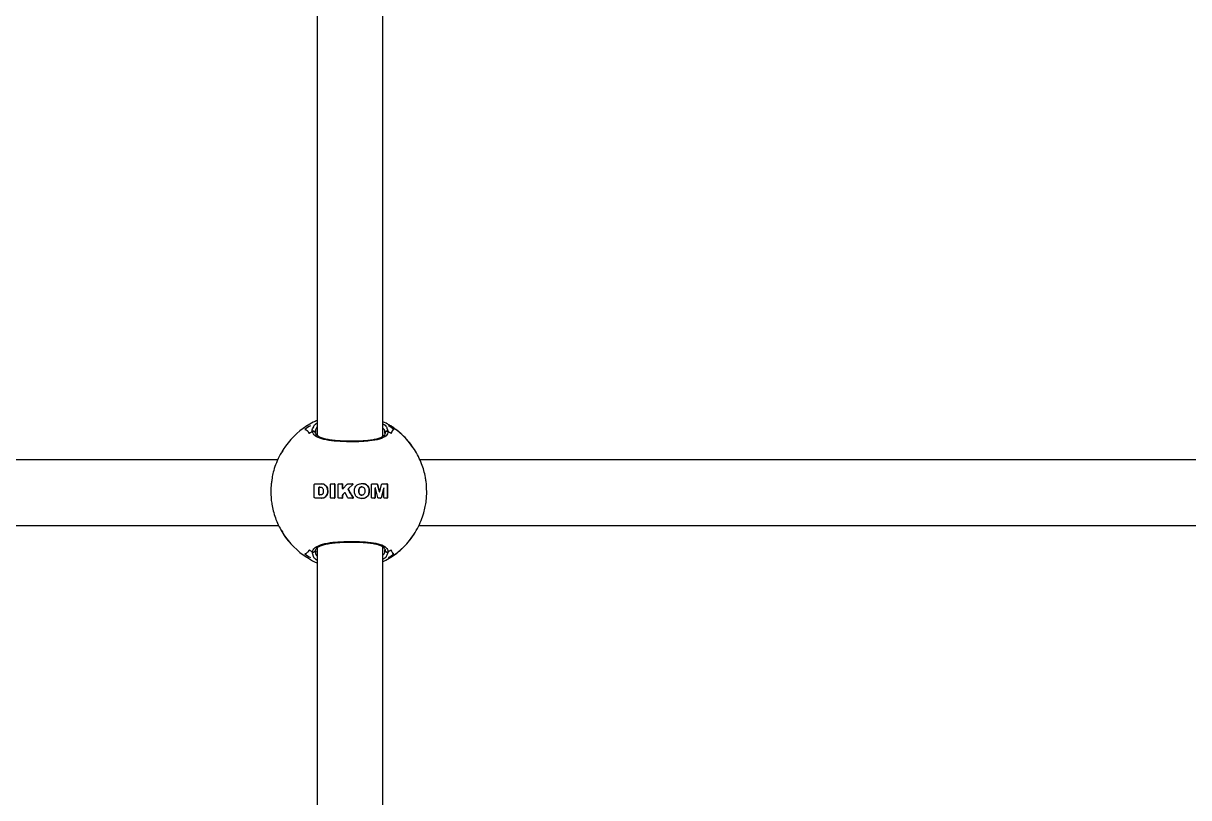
# Model space of a CAD drawing. Header units: millimetres. Extents: x -3362 to 2982, y -2844 to 2289.
# Drawn here: x 548.9 to 833, y -35.7 to 153 of the extents above; entities that cross this region are included whole.
import ezdxf

# ---------------------------------------------------------------- set-up
doc = ezdxf.new("R2010")
doc.units = ezdxf.units.MM
doc.layers.add('DIKOM_ОБЪЕКТ', color=7, linetype='Continuous')

msp = doc.modelspace()

# ---------------------------------------------------------------- linework, layer by layer
at = {"layer": 'DIKOM_ОБЪЕКТ'}
for p, q in [((620.59, 325.18), (620.59, 52.54)), ((636.59, 52.35), (636.59, 325.37)), ((637.57, 54.3), (637.85, 53.53)), ((620.13, 53.19), (620.12, 53.38)), ((637.09, 53.06), (637.06, 53.14)), ((612.11, 48.62), (612.03, 48.36)), ((612.38, 49.25), (612.2, 48.96)), ((612.27, 49.11), (612.22, 48.95)), ((610.93, 46.6), (345.59, 46.6)), ((910.93, 46.6), (645.59, 46.6)), ((619.85, 40.62), (619.95, 40.72)), ((619.85, 37.45), (619.85, 40.57)), ((619.95, 40.72), (620.06, 40.76)), ((620.06, 40.76), (620.15, 40.77)), ((620.15, 40.77), (621.49, 40.77)), ((621.2, 39.97), (621.2, 39.97)), ((621.21, 39.97), (621.39, 39.97)), ((621.22, 39.97), (621.22, 39.97)), ((621.49, 40.77), (622.2, 40.67)), ((622.2, 40.67), (621.49, 40.77)), ((621.8, 39.81), (621.89, 39.71)), ((622.2, 40.67), (622.35, 40.61)), ((622.35, 40.61), (622.2, 40.67)), ((622.2, 40.67), (622.2, 40.67)), ((622.35, 40.61), (622.87, 40.14)), ((622.86, 40.14), (622.35, 40.61)), ((622.35, 40.61), (622.35, 40.61)), ((623.06, 39.7), (622.86, 40.14)), ((622.86, 40.14), (622.87, 40.14)), ((622.87, 40.14), (623.06, 39.7)), ((623.77, 37.45), (623.77, 40.57)), ((623.97, 40.77), (624.67, 40.77)), ((624.87, 40.57), (624.87, 37.45)), ((624.87, 37.45), (624.87, 40.57)), ((624.87, 40.57), (624.87, 40.57)), ((625.67, 37.45), (625.67, 40.57)), ((625.87, 40.77), (626.56, 40.77)), ((626.76, 40.57), (626.76, 39.64)), ((626.76, 39.64), (626.76, 40.57)), ((626.76, 40.57), (626.76, 40.57)), ((626.9, 39.59), (627.78, 40.62)), ((628.11, 40.77), (629.15, 40.77)), ((628.2, 39.59), (629.21, 40.63)), ((629.21, 40.63), (628.21, 39.59)), ((629.21, 40.63), (629.21, 40.63)), ((631.18, 39.96), (631.18, 39.96)), ((631.44, 40.01), (631.44, 40.01)), ((632.12, 40.74), (631.45, 40.79)), ((632.12, 40.74), (632.12, 40.74)), ((633.82, 37.45), (633.82, 40.57)), ((634.02, 40.77), (635.03, 40.77)), ((635.72, 38.82), (635.27, 40.58)), ((635.28, 40.58), (635.73, 38.82)), ((635.82, 38.82), (636.26, 40.58)), ((636.51, 40.77), (637.51, 40.77)), ((637.7, 37.45), (637.7, 40.57)), ((637.7, 40.57), (637.71, 40.57)), ((637.71, 40.57), (637.71, 37.45)), ((619.86, 37.4), (619.85, 37.45)), ((620.07, 37.26), (619.94, 37.31)), ((620.15, 37.25), (620.07, 37.26)), ((621.5, 37.25), (620.15, 37.25)), ((620.96, 39.77), (620.96, 38.25)), ((620.96, 38.25), (620.96, 39.77)), ((620.96, 39.77), (620.96, 39.77)), ((620.96, 38.25), (620.96, 38.25)), ((621.19, 38.05), (621.19, 38.05)), ((621.59, 38.08), (621.21, 38.05)), ((621.22, 38.05), (621.22, 38.05)), ((621.63, 37.25), (621.5, 37.25)), ((621.51, 37.25), (621.63, 37.25)), ((622.16, 37.35), (621.63, 37.25)), ((621.63, 37.25), (622.15, 37.35)), ((621.63, 37.25), (621.63, 37.25)), ((622.15, 37.35), (622.16, 37.35)), ((623.01, 38.15), (623.14, 38.73)), ((623.01, 38.15), (623.02, 38.15)), ((623.14, 38.73), (623.02, 38.15)), ((623.06, 39.7), (623.14, 38.73)), ((623.14, 38.73), (623.06, 39.7)), ((623.06, 39.7), (623.06, 39.7)), ((623.14, 38.73), (623.14, 38.73)), ((624.67, 37.25), (623.97, 37.25)), ((624.87, 37.45), (624.87, 37.45)), ((626.56, 37.25), (625.87, 37.25)), ((626.76, 39.64), (626.76, 39.64)), ((626.76, 37.91), (626.76, 37.45)), ((626.76, 37.45), (626.76, 37.91)), ((626.76, 37.91), (626.76, 37.91)), ((626.76, 37.45), (626.76, 37.45)), ((626.83, 39.56), (626.84, 39.56)), ((627.19, 38.55), (626.9, 38.25)), ((626.9, 38.25), (627.19, 38.55)), ((626.9, 38.25), (626.9, 38.25)), ((627.19, 38.55), (627.19, 38.55)), ((627.29, 38.59), (627.29, 38.59)), ((627.98, 37.43), (627.42, 38.52)), ((628.17, 39.27), (628.17, 39.27)), ((628.2, 39.59), (628.21, 39.59)), ((629.21, 37.25), (628.27, 37.25)), ((629.3, 37.42), (629.3, 37.42)), ((630.74, 39.36), (630.74, 38.64)), ((630.74, 39.36), (630.74, 39.36)), ((630.74, 38.64), (630.74, 39.36)), ((630.74, 38.64), (630.86, 38.29)), ((630.74, 38.64), (630.74, 38.64)), ((630.87, 38.29), (630.74, 38.64)), ((630.86, 38.29), (630.87, 38.29)), ((630.91, 39.77), (630.91, 39.77)), ((631.42, 38), (631.43, 38)), ((631.46, 37.19), (632.13, 37.27)), ((632.15, 38.64), (632.03, 38.29)), ((632.13, 37.27), (632.13, 37.27)), ((632.16, 39.28), (632.15, 38.64)), ((633.13, 38.23), (633.14, 38.23)), ((633.16, 39.71), (633.16, 39.71)), ((634.5, 37.25), (634.02, 37.25)), ((634.69, 37.45), (634.69, 39.73)), ((634.69, 39.73), (634.7, 39.73)), ((634.69, 37.45), (634.7, 37.45)), ((634.7, 39.73), (634.7, 37.45)), ((634.72, 39.75), (634.72, 39.75)), ((635.32, 37.44), (634.75, 39.74)), ((635.97, 37.25), (635.57, 37.25)), ((635.72, 38.82), (635.73, 38.82)), ((635.77, 38.78), (635.77, 38.78)), ((636.79, 39.74), (636.21, 37.44)), ((636.21, 37.44), (636.79, 39.74)), ((636.21, 37.44), (636.21, 37.44)), ((636.79, 39.74), (636.79, 39.74)), ((636.82, 39.75), (636.81, 39.75)), ((636.84, 37.45), (636.84, 39.73)), ((637.51, 37.25), (637.03, 37.25)), ((637.7, 37.45), (637.71, 37.45)), ((345.34, 30.6), (611.15, 30.6)), ((612.03, 29.36), (612.11, 29.1)), ((612.22, 28.76), (612.27, 28.61)), ((645.34, 30.6), (911.15, 30.6)), ((619.65, 23.08), (619.37, 24.18)), ((620.17, 24.4), (620.19, 24.31)), ((620.59, 25.18), (620.59, -247.46)), ((636.59, -247.65), (636.59, 25.37)), ((637.06, 24.57), (637.09, 24.65)), ((637.85, 24.18), (637.53, 23.36)), ((638.42, 22.85), (637.91, 22.78)), ((638.5, 23.14), (638.5, 22.86))]:
    msp.add_line(p, q, dxfattribs=at)
for centre, radius, start, end in [((628.26, 38.87), 18.99, 122.6646, 147.3711), ((628.43, 38.86), 18.67, 120.5919, 125.6266), ((628.41, 38.86), 18.67, 54.3734, 59.4081), ((628.25, 38.87), 18.99, 32.628, 57.3363), ((628.62, 38.86), 17.35, 122.2282, 125.0545), ((628.52, 38.74), 17.49, 54.9611, 57.765), ((628.27, 38.85), 19, 212.6299, 237.3332), ((628.25, 38.85), 18.99, 302.6659, 327.371), ((628.38, 38.78), 18.59, 234.3625, 239.4191), ((628.66, 38.9), 17.41, 234.9436, 237.7604), ((628.49, 39.02), 17.54, 302.2462, 305.041), ((628.45, 38.78), 18.59, 300.5809, 305.6375)]:
    msp.add_arc(centre, radius, start, end, dxfattribs=at)
for points, knots in [([(617.55, 54.04), (617.73, 53.96), (618.11, 53.8), (618.47, 53.31), (618.66, 53.06)], [0, 0, 0, 0, 0.49657, 1, 1, 1, 1]), ([(618.66, 53.06), (618.48, 53.3), (618.11, 53.79), (617.74, 53.96), (617.55, 54.04)], [0, 0, 0, 0, 0.496482, 1, 1, 1, 1]), ([(620.59, 56.2), (620.25, 56.06), (619.31, 55.68), (618.47, 55.13), (617.93, 54.78)], [0, 0, 0, 0, 0.368028, 1, 1, 1, 1]), ([(619.37, 53.53), (619.36, 53.57), (619.3, 53.94), (619.51, 54.34), (619.7, 54.69)], [0, 0, 0, 0, 0.112863, 1, 1, 1, 1]), ([(619.7, 54.69), (619.72, 54.78), (619.79, 55.1), (620.26, 55.41), (620.59, 55.63)], [0, 0, 0, 0, 0.28364, 1, 1, 1, 1]), ([(620.59, 54.62), (620.56, 54.59), (620.09, 54.19), (620.12, 53.76), (620.14, 53.37)], [0, 0, 0, 0, 0.07129, 1, 1, 1, 1]), ([(638.43, 54.88), (638.32, 54.96), (637.75, 55.36), (637.11, 55.66), (636.59, 55.9)], [0, 0, 0, 0, 0.191107, 1, 1, 1, 1]), ([(636.59, 55.41), (636.95, 55.15), (637.45, 54.78), (637.55, 54.41), (637.57, 54.3)], [0, 0, 0, 0, 0.711228, 1, 1, 1, 1]), ([(637.06, 53.14), (637.07, 53.49), (637.07, 53.89), (636.64, 54.29), (636.59, 54.34)], [0, 0, 0, 0, 0.884631, 1, 1, 1, 1]), ([(647.27, 38.86), (647.24, 39.68), (647.19, 40.85), (646.92, 42.56), (646.58, 44.01), (646.02, 45.71), (645.25, 47.44), (644.26, 49.18), (643.05, 50.86), (641.61, 52.43), (640.07, 53.81), (638.95, 54.55), (638.43, 54.88)], [0, 0, 0, 0, 0.129766, 0.183149, 0.271798, 0.364324, 0.464037, 0.568646, 0.677258, 0.789171, 0.903896, 1, 1, 1, 1]), ([(638.56, 53.06), (638.68, 53.3), (638.92, 53.79), (639.16, 53.96), (639.28, 54.04)], [0, 0, 0, 0, 0.496482, 1, 1, 1, 1]), ([(639.28, 54.04), (639.16, 53.96), (638.92, 53.8), (638.68, 53.31), (638.56, 53.06)], [0, 0, 0, 0, 0.49657, 1, 1, 1, 1]), ([(620.1, 53.22), (620.1, 53.23), (620.09, 53.3), (620.01, 53.42), (619.87, 53.55), (619.7, 53.61), (619.53, 53.61), (619.43, 53.57), (619.38, 53.54), (619.37, 53.53)], [0, 0, 0, 0, 0.031893, 0.241152, 0.444815, 0.634216, 0.810292, 0.979985, 1, 1, 1, 1]), ([(619.37, 53.53), (619.42, 53.56), (619.51, 53.6), (619.68, 53.61), (619.83, 53.57), (619.97, 53.47), (620.07, 53.33), (620.12, 53.19), (620.13, 53.09), (620.13, 53.06)], [0, 0, 0, 0, 0.145321, 0.290812, 0.434625, 0.5821, 0.738535, 0.906206, 1, 1, 1, 1]), ([(637.85, 53.53), (637.75, 53.16), (637.55, 52.39), (635.91, 51.61), (633.71, 51.21), (631.18, 51.03), (628.43, 50.98), (625.36, 51.08), (622.66, 51.4), (620.64, 52.01), (619.62, 52.77), (619.43, 53.33), (619.37, 53.53)], [0, 0, 0, 0, 0.111434, 0.22936, 0.339014, 0.410112, 0.51671, 0.623257, 0.729392, 0.834802, 0.941414, 1, 1, 1, 1]), ([(628.76, 51.14), (628.69, 51.14), (628.08, 51.13), (626.91, 51.17), (625.33, 51.26), (623.87, 51.42), (622.6, 51.65), (621.57, 51.95), (620.8, 52.32), (620.33, 52.74), (620.13, 53.01), (620.13, 53.17), (620.13, 53.2)], [0, 0, 0, 0, 0.014273, 0.137226, 0.259484, 0.380705, 0.501419, 0.620167, 0.738565, 0.856338, 0.978306, 1, 1, 1, 1]), ([(637.06, 53.03), (637.06, 52.97), (637.05, 52.79), (636.85, 52.51), (636.36, 52.14), (635.58, 51.8), (634.52, 51.53), (633.24, 51.34), (631.79, 51.21), (630.27, 51.14), (629.24, 51.14), (628.76, 51.14)], [0, 0, 0, 0, 0.050539, 0.174305, 0.287663, 0.408262, 0.528488, 0.6474, 0.76978, 0.89136, 1, 1, 1, 1]), ([(637.85, 53.53), (637.8, 53.56), (637.71, 53.6), (637.54, 53.61), (637.39, 53.57), (637.25, 53.47), (637.15, 53.33), (637.1, 53.19), (637.09, 53.09), (637.09, 53.06)], [0, 0, 0, 0, 0.145328, 0.290716, 0.43464, 0.582122, 0.738497, 0.906212, 1, 1, 1, 1]), ([(637.09, 53.06), (637.1, 53.12), (637.11, 53.25), (637.21, 53.42), (637.35, 53.55), (637.52, 53.61), (637.69, 53.61), (637.79, 53.57), (637.84, 53.54), (637.85, 53.53)], [0, 0, 0, 0, 0.177692, 0.355454, 0.528379, 0.689374, 0.838838, 0.983092, 1, 1, 1, 1]), ([(612.2, 48.96), (611.97, 48.6), (611.34, 47.63), (610.59, 45.96), (609.98, 44.16), (609.63, 42.76), (609.52, 42), (609.48, 41.75)], [0, 0, 0, 0, 0.164442, 0.445198, 0.703329, 0.900364, 1, 1, 1, 1]), ([(609.53, 41.74), (609.46, 41.42), (609.27, 40.52), (609.24, 38.54), (609.29, 36.76), (609.51, 35.83), (609.53, 35.73)], [0, 0, 0, 0, 0.172982, 0.481717, 0.944279, 1, 1, 1, 1]), ([(619.85, 40.57), (619.85, 40.58), (619.85, 40.6), (619.85, 40.61), (619.85, 40.62)], [0, 0, 0, 0, 0.536755, 1, 1, 1, 1]), ([(621.21, 39.97), (621.17, 39.97), (621.1, 39.97), (621.03, 39.91), (620.98, 39.84), (620.96, 39.8), (620.96, 39.77)], [0, 0, 0, 0, 0.323951, 0.603341, 0.807678, 1, 1, 1, 1]), ([(620.96, 39.77), (620.97, 39.8), (620.98, 39.84), (621.02, 39.9), (621.08, 39.95), (621.15, 39.97), (621.19, 39.97), (621.21, 39.97)], [0, 0, 0, 0, 0.193598, 0.386621, 0.591801, 0.825375, 1, 1, 1, 1]), ([(621.39, 39.97), (621.49, 39.95), (621.64, 39.92), (621.76, 39.84), (621.8, 39.81)], [0, 0, 0, 0, 0.709354, 1, 1, 1, 1]), ([(623.77, 40.57), (623.77, 40.59), (623.78, 40.64), (623.81, 40.69), (623.86, 40.74), (623.92, 40.76), (623.96, 40.77), (623.97, 40.77)], [0, 0, 0, 0, 0.210791, 0.421591, 0.633171, 0.853838, 1, 1, 1, 1]), ([(624.87, 40.57), (624.86, 40.59), (624.86, 40.64), (624.82, 40.7), (624.76, 40.75), (624.71, 40.77), (624.67, 40.77), (624.66, 40.77)], [0, 0, 0, 0, 0.219404, 0.438676, 0.666478, 0.904212, 1, 1, 1, 1]), ([(624.67, 40.77), (624.69, 40.77), (624.74, 40.76), (624.81, 40.72), (624.85, 40.66), (624.87, 40.6), (624.87, 40.58), (624.87, 40.57)], [0, 0, 0, 0, 0.240846, 0.481686, 0.722255, 0.95379, 1, 1, 1, 1]), ([(625.67, 40.57), (625.67, 40.59), (625.67, 40.64), (625.71, 40.7), (625.75, 40.74), (625.81, 40.77), (625.85, 40.77), (625.87, 40.77)], [0, 0, 0, 0, 0.207873, 0.41583, 0.622564, 0.831125, 1, 1, 1, 1]), ([(626.56, 40.77), (626.58, 40.77), (626.63, 40.76), (626.69, 40.72), (626.74, 40.67), (626.76, 40.61), (626.76, 40.58), (626.76, 40.57)], [0, 0, 0, 0, 0.228717, 0.457936, 0.688054, 0.917233, 1, 1, 1, 1]), ([(626.76, 40.57), (626.76, 40.59), (626.75, 40.64), (626.71, 40.7), (626.65, 40.75), (626.6, 40.77), (626.57, 40.77), (626.56, 40.77)], [0, 0, 0, 0, 0.224393, 0.448673, 0.676076, 0.906622, 1, 1, 1, 1]), ([(627.78, 40.62), (627.82, 40.65), (627.9, 40.72), (628.02, 40.76), (628.09, 40.77), (628.11, 40.77)], [0, 0, 0, 0, 0.427664, 0.855237, 1, 1, 1, 1]), ([(629.15, 40.77), (629.16, 40.77), (629.18, 40.77), (629.2, 40.75), (629.22, 40.73), (629.23, 40.7), (629.24, 40.67), (629.23, 40.65), (629.22, 40.63), (629.21, 40.63)], [0, 0, 0, 0, 0.147094, 0.294537, 0.441845, 0.590311, 0.739912, 0.889892, 1, 1, 1, 1]), ([(629.21, 40.63), (629.21, 40.63), (629.23, 40.65), (629.23, 40.68), (629.23, 40.71), (629.22, 40.74), (629.19, 40.76), (629.17, 40.77), (629.15, 40.77), (629.15, 40.77)], [0, 0, 0, 0, 0.149079, 0.298763, 0.448665, 0.598739, 0.748423, 0.896781, 1, 1, 1, 1]), ([(629.72, 39.69), (629.78, 39.85), (629.91, 40.17), (630.26, 40.53), (630.54, 40.65), (630.68, 40.71)], [0, 0, 0, 0, 0.356973, 0.695153, 1, 1, 1, 1]), ([(630.68, 40.71), (630.99, 40.77), (631.48, 40.87), (631.95, 40.78), (632.12, 40.74)], [0, 0, 0, 0, 0.646386, 1, 1, 1, 1]), ([(631.18, 39.96), (631.11, 39.93), (631.01, 39.88), (630.93, 39.8), (630.91, 39.77)], [0, 0, 0, 0, 0.699076, 1, 1, 1, 1]), ([(630.91, 39.77), (630.97, 39.83), (631.05, 39.91), (631.15, 39.95), (631.18, 39.96)], [0, 0, 0, 0, 0.698839, 1, 1, 1, 1]), ([(631.44, 40), (631.41, 40), (631.32, 40.01), (631.24, 39.98), (631.18, 39.96)], [0, 0, 0, 0, 0.329244, 1, 1, 1, 1]), ([(631.18, 39.96), (631.26, 39.99), (631.4, 40.03), (631.54, 40), (631.6, 39.99)], [0, 0, 0, 0, 0.581659, 1, 1, 1, 1]), ([(631.6, 39.99), (631.69, 39.96), (631.83, 39.91), (631.94, 39.81), (631.98, 39.78)], [0, 0, 0, 0, 0.662476, 1, 1, 1, 1]), ([(632.12, 40.74), (632.28, 40.68), (632.6, 40.55), (632.97, 40.18), (633.1, 39.86), (633.16, 39.71)], [0, 0, 0, 0, 0.338137, 0.676336, 1, 1, 1, 1]), ([(633.16, 39.71), (633.1, 39.87), (632.97, 40.18), (632.59, 40.55), (632.28, 40.68), (632.12, 40.74)], [0, 0, 0, 0, 0.33055, 0.660934, 1, 1, 1, 1]), ([(633.82, 40.57), (633.82, 40.59), (633.82, 40.63), (633.85, 40.69), (633.89, 40.74), (633.95, 40.77), (633.99, 40.77), (634.02, 40.77)], [0, 0, 0, 0, 0.190852, 0.381589, 0.58069, 0.790963, 1, 1, 1, 1]), ([(635.03, 40.77), (635.06, 40.77), (635.12, 40.76), (635.2, 40.71), (635.26, 40.64), (635.27, 40.59), (635.28, 40.58)], [0, 0, 0, 0, 0.284782, 0.57068, 0.836752, 1, 1, 1, 1]), ([(636.26, 40.58), (636.28, 40.61), (636.31, 40.67), (636.38, 40.73), (636.45, 40.76), (636.5, 40.77), (636.51, 40.77)], [0, 0, 0, 0, 0.289717, 0.578554, 0.898319, 1, 1, 1, 1]), ([(637.7, 40.57), (637.7, 40.59), (637.69, 40.63), (637.66, 40.68), (637.62, 40.73), (637.57, 40.76), (637.53, 40.77), (637.5, 40.77)], [0, 0, 0, 0, 0.180192, 0.35986, 0.545029, 0.754356, 1, 1, 1, 1]), ([(637.51, 40.77), (637.54, 40.77), (637.59, 40.76), (637.65, 40.71), (637.69, 40.65), (637.7, 40.6), (637.7, 40.57), (637.71, 40.57)], [0, 0, 0, 0, 0.322334, 0.547404, 0.773833, 0.968939, 1, 1, 1, 1]), ([(619.94, 37.31), (619.92, 37.32), (619.89, 37.34), (619.87, 37.38), (619.86, 37.4)], [0, 0, 0, 0, 0.554964, 1, 1, 1, 1]), ([(620.96, 38.25), (620.96, 38.22), (620.97, 38.18), (621.01, 38.12), (621.07, 38.08), (621.13, 38.05), (621.17, 38.05), (621.19, 38.05)], [0, 0, 0, 0, 0.195134, 0.389533, 0.596443, 0.832212, 1, 1, 1, 1]), ([(621.21, 38.05), (621.18, 38.05), (621.11, 38.05), (621.03, 38.1), (620.98, 38.16), (620.97, 38.21), (620.96, 38.24), (620.96, 38.25)], [0, 0, 0, 0, 0.309809, 0.579042, 0.779695, 0.961005, 1, 1, 1, 1]), ([(621.88, 38.26), (621.83, 38.21), (621.74, 38.13), (621.63, 38.09), (621.59, 38.08)], [0, 0, 0, 0, 0.617385, 1, 1, 1, 1]), ([(621.99, 38.5), (621.97, 38.44), (621.95, 38.35), (621.9, 38.28), (621.88, 38.26)], [0, 0, 0, 0, 0.688471, 1, 1, 1, 1]), ([(621.89, 39.71), (621.93, 39.64), (621.98, 39.55), (622, 39.45), (622, 39.43)], [0, 0, 0, 0, 0.78595, 1, 1, 1, 1]), ([(622, 39.43), (622.02, 39.17), (622.05, 38.85), (622, 38.55), (621.99, 38.5)], [0, 0, 0, 0, 0.82795, 1, 1, 1, 1]), ([(622.15, 37.35), (622.33, 37.43), (622.68, 37.61), (622.9, 37.97), (623.01, 38.15)], [0, 0, 0, 0, 0.489754, 1, 1, 1, 1]), ([(623.02, 38.15), (622.92, 37.99), (622.73, 37.68), (622.39, 37.45), (622.2, 37.36), (622.16, 37.35)], [0, 0, 0, 0, 0.44543, 0.889273, 1, 1, 1, 1]), ([(623.97, 37.25), (623.95, 37.25), (623.9, 37.25), (623.84, 37.29), (623.8, 37.34), (623.77, 37.4), (623.77, 37.43), (623.77, 37.45)], [0, 0, 0, 0, 0.220294, 0.441011, 0.65144, 0.848053, 1, 1, 1, 1]), ([(624.87, 37.45), (624.87, 37.43), (624.86, 37.38), (624.83, 37.32), (624.78, 37.28), (624.72, 37.25), (624.69, 37.25), (624.67, 37.25)], [0, 0, 0, 0, 0.206416, 0.412415, 0.625759, 0.848857, 1, 1, 1, 1]), ([(624.67, 37.25), (624.69, 37.25), (624.74, 37.26), (624.8, 37.29), (624.85, 37.35), (624.87, 37.4), (624.87, 37.44), (624.87, 37.45)], [0, 0, 0, 0, 0.228766, 0.457921, 0.685563, 0.905033, 1, 1, 1, 1]), ([(625.87, 37.25), (625.85, 37.25), (625.8, 37.25), (625.74, 37.28), (625.7, 37.33), (625.67, 37.39), (625.67, 37.43), (625.67, 37.45)], [0, 0, 0, 0, 0.208304, 0.416991, 0.621348, 0.820767, 1, 1, 1, 1]), ([(626.76, 37.45), (626.76, 37.43), (626.76, 37.38), (626.72, 37.32), (626.67, 37.28), (626.62, 37.25), (626.58, 37.25), (626.56, 37.25)], [0, 0, 0, 0, 0.209363, 0.418371, 0.630698, 0.84559, 1, 1, 1, 1]), ([(626.56, 37.25), (626.58, 37.25), (626.63, 37.26), (626.69, 37.29), (626.73, 37.34), (626.76, 37.4), (626.76, 37.43), (626.76, 37.45)], [0, 0, 0, 0, 0.214849, 0.42971, 0.645781, 0.860432, 1, 1, 1, 1]), ([(626.76, 39.64), (626.77, 39.63), (626.77, 39.62), (626.78, 39.59), (626.79, 39.58), (626.82, 39.56), (626.84, 39.56), (626.87, 39.57), (626.88, 39.58), (626.89, 39.59), (626.9, 39.59)], [0, 0, 0, 0, 0.130831, 0.261936, 0.394203, 0.528087, 0.662939, 0.79754, 0.930834, 1, 1, 1, 1]), ([(626.83, 39.56), (626.83, 39.56), (626.82, 39.56), (626.8, 39.57), (626.78, 39.58), (626.77, 39.6), (626.76, 39.62), (626.76, 39.64), (626.76, 39.64)], [0, 0, 0, 0, 0.053799, 0.263243, 0.474636, 0.6842, 0.892346, 1, 1, 1, 1]), ([(626.9, 38.25), (626.87, 38.21), (626.8, 38.13), (626.77, 38.01), (626.76, 37.93), (626.76, 37.91)], [0, 0, 0, 0, 0.404992, 0.809876, 1, 1, 1, 1]), ([(626.76, 37.91), (626.76, 37.96), (626.77, 38.06), (626.83, 38.18), (626.88, 38.23), (626.9, 38.25)], [0, 0, 0, 0, 0.40076, 0.801697, 1, 1, 1, 1]), ([(627.42, 38.52), (627.41, 38.53), (627.39, 38.56), (627.35, 38.58), (627.3, 38.6), (627.25, 38.59), (627.22, 38.57), (627.2, 38.56), (627.19, 38.55)], [0, 0, 0, 0, 0.179988, 0.359914, 0.540863, 0.723386, 0.906539, 1, 1, 1, 1]), ([(627.19, 38.55), (627.2, 38.56), (627.23, 38.58), (627.26, 38.59), (627.29, 38.59), (627.29, 38.59)], [0, 0, 0, 0, 0.431018, 0.863031, 1, 1, 1, 1]), ([(628.27, 37.25), (628.23, 37.26), (628.15, 37.27), (628.05, 37.33), (628, 37.39), (627.98, 37.43)], [0, 0, 0, 0, 0.330778, 0.661392, 1, 1, 1, 1]), ([(628.17, 39.27), (628.16, 39.3), (628.13, 39.36), (628.13, 39.45), (628.16, 39.53), (628.19, 39.57), (628.2, 39.59)], [0, 0, 0, 0, 0.274071, 0.548343, 0.822447, 1, 1, 1, 1]), ([(628.21, 39.59), (628.19, 39.56), (628.15, 39.51), (628.13, 39.42), (628.14, 39.34), (628.16, 39.29), (628.17, 39.27)], [0, 0, 0, 0, 0.273539, 0.546885, 0.820533, 1, 1, 1, 1]), ([(628.17, 39.27), (628.36, 38.97), (628.74, 38.35), (629.12, 37.73), (629.3, 37.42)], [0, 0, 0, 0, 0.498613, 1, 1, 1, 1]), ([(629.3, 37.42), (629.11, 37.73), (628.74, 38.35), (628.36, 38.96), (628.17, 39.27)], [0, 0, 0, 0, 0.498609, 1, 1, 1, 1]), ([(629.2, 37.25), (629.22, 37.25), (629.24, 37.26), (629.28, 37.28), (629.3, 37.31), (629.31, 37.35), (629.31, 37.39), (629.3, 37.41), (629.3, 37.42)], [0, 0, 0, 0, 0.171605, 0.343444, 0.515254, 0.688002, 0.861432, 1, 1, 1, 1]), ([(629.3, 37.42), (629.31, 37.41), (629.32, 37.38), (629.32, 37.34), (629.3, 37.3), (629.27, 37.27), (629.24, 37.26), (629.22, 37.25), (629.21, 37.25)], [0, 0, 0, 0, 0.173592, 0.347661, 0.521349, 0.69514, 0.867486, 1, 1, 1, 1]), ([(629.72, 38.34), (629.68, 38.69), (629.62, 39.15), (629.7, 39.59), (629.72, 39.69)], [0, 0, 0, 0, 0.776351, 1, 1, 1, 1]), ([(630.58, 37.34), (630.44, 37.41), (630.16, 37.55), (629.86, 37.9), (629.77, 38.2), (629.72, 38.34)], [0, 0, 0, 0, 0.337021, 0.674134, 1, 1, 1, 1]), ([(632.13, 37.27), (631.89, 37.23), (631.37, 37.12), (630.85, 37.27), (630.58, 37.34)], [0, 0, 0, 0, 0.468637, 1, 1, 1, 1]), ([(630.91, 39.77), (630.86, 39.69), (630.78, 39.56), (630.75, 39.41), (630.74, 39.36)], [0, 0, 0, 0, 0.667251, 1, 1, 1, 1]), ([(630.74, 39.36), (630.77, 39.46), (630.8, 39.61), (630.89, 39.73), (630.91, 39.77)], [0, 0, 0, 0, 0.667011, 1, 1, 1, 1]), ([(630.86, 38.29), (630.91, 38.24), (631.01, 38.12), (631.21, 38.01), (631.36, 38), (631.42, 38)], [0, 0, 0, 0, 0.346875, 0.693524, 1, 1, 1, 1]), ([(631.49, 38), (631.41, 38), (631.26, 38), (631.04, 38.1), (630.92, 38.22), (630.87, 38.29), (630.87, 38.29)], [0, 0, 0, 0, 0.320706, 0.641466, 0.96102, 1, 1, 1, 1]), ([(632.03, 38.29), (631.98, 38.23), (631.89, 38.12), (631.69, 38.02), (631.55, 38.01), (631.49, 38)], [0, 0, 0, 0, 0.348098, 0.69627, 1, 1, 1, 1]), ([(631.98, 39.78), (632.03, 39.69), (632.13, 39.54), (632.15, 39.36), (632.16, 39.28)], [0, 0, 0, 0, 0.549081, 1, 1, 1, 1]), ([(633.14, 38.23), (633.06, 38.07), (632.89, 37.74), (632.51, 37.43), (632.24, 37.32), (632.13, 37.27)], [0, 0, 0, 0, 0.378664, 0.757062, 1, 1, 1, 1]), ([(632.13, 37.27), (632.3, 37.35), (632.63, 37.5), (632.97, 37.87), (633.09, 38.13), (633.13, 38.23)], [0, 0, 0, 0, 0.385596, 0.771302, 1, 1, 1, 1]), ([(633.13, 38.23), (633.19, 38.59), (633.27, 39.09), (633.18, 39.57), (633.16, 39.71)], [0, 0, 0, 0, 0.724739, 1, 1, 1, 1]), ([(633.16, 39.71), (633.21, 39.35), (633.27, 38.85), (633.17, 38.37), (633.14, 38.23)], [0, 0, 0, 0, 0.724328, 1, 1, 1, 1]), ([(634.02, 37.25), (633.99, 37.25), (633.95, 37.26), (633.89, 37.29), (633.84, 37.35), (633.82, 37.4), (633.82, 37.44), (633.82, 37.45)], [0, 0, 0, 0, 0.228474, 0.456967, 0.683532, 0.900239, 1, 1, 1, 1]), ([(634.49, 37.25), (634.52, 37.25), (634.56, 37.25), (634.62, 37.28), (634.66, 37.33), (634.69, 37.39), (634.69, 37.43), (634.69, 37.45)], [0, 0, 0, 0, 0.217267, 0.434656, 0.640693, 0.831437, 1, 1, 1, 1]), ([(634.7, 37.45), (634.69, 37.43), (634.69, 37.39), (634.67, 37.33), (634.63, 37.29), (634.58, 37.26), (634.53, 37.25), (634.5, 37.25), (634.5, 37.25)], [0, 0, 0, 0, 0.181887, 0.363643, 0.545768, 0.735337, 0.937676, 1, 1, 1, 1]), ([(634.69, 39.73), (634.69, 39.73), (634.7, 39.74), (634.7, 39.75), (634.71, 39.75), (634.71, 39.75), (634.72, 39.75), (634.72, 39.75)], [0, 0, 0, 0, 0.227271, 0.455246, 0.696436, 0.952144, 1, 1, 1, 1]), ([(634.75, 39.74), (634.74, 39.74), (634.74, 39.75), (634.73, 39.75), (634.73, 39.75), (634.72, 39.75), (634.71, 39.75), (634.7, 39.74), (634.7, 39.74), (634.7, 39.73), (634.7, 39.73)], [0, 0, 0, 0, 0.124505, 0.248049, 0.378869, 0.518999, 0.664282, 0.811269, 0.948717, 1, 1, 1, 1]), ([(635.57, 37.25), (635.54, 37.25), (635.48, 37.26), (635.4, 37.31), (635.34, 37.38), (635.33, 37.43), (635.32, 37.44)], [0, 0, 0, 0, 0.283999, 0.56806, 0.844261, 1, 1, 1, 1]), ([(635.77, 38.78), (635.77, 38.78), (635.76, 38.78), (635.75, 38.79), (635.73, 38.8), (635.72, 38.81), (635.72, 38.82), (635.72, 38.82)], [0, 0, 0, 0, 0.01937, 0.319159, 0.618191, 0.89508, 1, 1, 1, 1]), ([(635.73, 38.82), (635.73, 38.82), (635.73, 38.8), (635.74, 38.79), (635.76, 38.78), (635.78, 38.78), (635.79, 38.79), (635.81, 38.8), (635.82, 38.81), (635.82, 38.82), (635.82, 38.82)], [0, 0, 0, 0, 0.120308, 0.240805, 0.369888, 0.510841, 0.660809, 0.8102, 0.94751, 1, 1, 1, 1]), ([(635.96, 37.25), (635.99, 37.25), (636.05, 37.26), (636.13, 37.31), (636.19, 37.37), (636.2, 37.42), (636.21, 37.44)], [0, 0, 0, 0, 0.282019, 0.564797, 0.822548, 1, 1, 1, 1]), ([(636.21, 37.44), (636.2, 37.42), (636.19, 37.37), (636.14, 37.31), (636.07, 37.27), (636.01, 37.25), (635.98, 37.25), (635.97, 37.25)], [0, 0, 0, 0, 0.216833, 0.433022, 0.660042, 0.912386, 1, 1, 1, 1]), ([(636.84, 39.73), (636.84, 39.73), (636.84, 39.74), (636.83, 39.75), (636.83, 39.75), (636.82, 39.75), (636.81, 39.75), (636.8, 39.75), (636.79, 39.74), (636.79, 39.74), (636.79, 39.74)], [0, 0, 0, 0, 0.113665, 0.227572, 0.349112, 0.485433, 0.639958, 0.804969, 0.96396, 1, 1, 1, 1]), ([(636.79, 39.74), (636.79, 39.74), (636.79, 39.75), (636.8, 39.75), (636.81, 39.75), (636.81, 39.75), (636.81, 39.75)], [0, 0, 0, 0, 0.297072, 0.592202, 0.922258, 1, 1, 1, 1]), ([(637.03, 37.25), (637, 37.26), (636.95, 37.27), (636.88, 37.32), (636.85, 37.39), (636.84, 37.43), (636.84, 37.45)], [0, 0, 0, 0, 0.320987, 0.609395, 0.826675, 1, 1, 1, 1]), ([(637.71, 37.45), (637.7, 37.43), (637.7, 37.39), (637.68, 37.34), (637.64, 37.3), (637.59, 37.26), (637.54, 37.25), (637.52, 37.25), (637.51, 37.25)], [0, 0, 0, 0, 0.169277, 0.338164, 0.511553, 0.706718, 0.934125, 1, 1, 1, 1]), ([(637.51, 37.25), (637.53, 37.25), (637.58, 37.26), (637.65, 37.3), (637.69, 37.36), (637.7, 37.41), (637.7, 37.44), (637.7, 37.45)], [0, 0, 0, 0, 0.300947, 0.521291, 0.742958, 0.931201, 1, 1, 1, 1]), ([(638.43, 22.84), (638.6, 22.93), (639.43, 23.42), (640.77, 24.51), (642.42, 26.11), (643.84, 27.89), (645.02, 29.8), (645.92, 31.74), (646.54, 33.55), (646.92, 35.17), (647.2, 36.89), (647.24, 38.11), (647.27, 38.86)], [0, 0, 0, 0, 0.030467, 0.151112, 0.271212, 0.390418, 0.508028, 0.62228, 0.72732, 0.807502, 0.883349, 1, 1, 1, 1]), ([(609.52, 35.72), (609.53, 35.61), (609.64, 34.94), (609.94, 33.7), (610.5, 32), (611.23, 30.32), (611.87, 29.26), (612.18, 28.74)], [0, 0, 0, 0, 0.046697, 0.271639, 0.506406, 0.759415, 1, 1, 1, 1]), ([(612.18, 28.74), (612.21, 28.69), (612.58, 28.03), (613.18, 27.22), (613.81, 26.54), (613.97, 26.36)], [0, 0, 0, 0, 0.062729, 0.758349, 1, 1, 1, 1]), ([(619.37, 24.18), (619.38, 24.24), (619.49, 24.72), (620.21, 25.51), (622.27, 26.24), (624.71, 26.57), (627.37, 26.71), (630.15, 26.73), (633.1, 26.58), (635.54, 26.2), (637.2, 25.52), (637.8, 24.77), (637.84, 24.29), (637.85, 24.18)], [0, 0, 0, 0, 0.01618, 0.139894, 0.255654, 0.364057, 0.435115, 0.541736, 0.648232, 0.754187, 0.859595, 0.967105, 1, 1, 1, 1]), ([(620.2, 24.68), (620.23, 24.75), (620.29, 24.95), (620.68, 25.3), (621.35, 25.67), (622.31, 25.99), (623.51, 26.24), (624.92, 26.42), (626.47, 26.52), (627.57, 26.57), (628.14, 26.57), (628.16, 26.57)], [0, 0, 0, 0, 0.077583, 0.206862, 0.330324, 0.461851, 0.594337, 0.726336, 0.861281, 0.995181, 1, 1, 1, 1]), ([(628.16, 26.57), (628.69, 26.57), (629.78, 26.58), (631.37, 26.53), (632.88, 26.42), (634.22, 26.24), (635.34, 25.99), (636.19, 25.66), (636.76, 25.3), (637.03, 24.91), (637.13, 24.7), (637.09, 24.55), (637.09, 24.55)], [0, 0, 0, 0, 0.108838, 0.222114, 0.334391, 0.445412, 0.555649, 0.663691, 0.771983, 0.880325, 0.998514, 1, 1, 1, 1]), ([(618.66, 24.65), (618.48, 24.41), (618.11, 23.92), (617.74, 23.75), (617.55, 23.67)], [0, 0, 0, 0, 0.496486, 1, 1, 1, 1]), ([(618.66, 24.65), (618.48, 24.41), (618.11, 23.92), (617.74, 23.75), (617.55, 23.67)], [0, 0, 0, 0, 0.496486, 1, 1, 1, 1]), ([(617.89, 22.96), (618.07, 22.84), (618.86, 22.28), (619.77, 21.79), (620.54, 21.5), (620.59, 21.48)], [0, 0, 0, 0, 0.204634, 0.944003, 1, 1, 1, 1]), ([(619.37, 24.18), (619.42, 24.16), (619.51, 24.11), (619.68, 24.1), (619.83, 24.15), (619.97, 24.24), (620.07, 24.38), (620.12, 24.53), (620.13, 24.62), (620.13, 24.65)], [0, 0, 0, 0, 0.145312, 0.290792, 0.434596, 0.582123, 0.738547, 0.906103, 1, 1, 1, 1]), ([(620.13, 24.65), (620.12, 24.59), (620.11, 24.46), (620.01, 24.29), (619.87, 24.16), (619.7, 24.1), (619.53, 24.11), (619.43, 24.15), (619.38, 24.18), (619.37, 24.18)], [0, 0, 0, 0, 0.17768, 0.355526, 0.528451, 0.689333, 0.838896, 0.982999, 1, 1, 1, 1]), ([(620.59, 22.05), (620.21, 22.32), (619.73, 22.66), (619.67, 23.01), (619.65, 23.08)], [0, 0, 0, 0, 0.795824, 1, 1, 1, 1]), ([(620.11, 24.37), (620.1, 24.39), (620.09, 24.45), (620.12, 24.5), (620.14, 24.52)], [0, 0, 0, 0, 0.451621, 1, 1, 1, 1]), ([(620.19, 24.31), (620.15, 23.97), (620.11, 23.58), (620.53, 23.18), (620.59, 23.13)], [0, 0, 0, 0, 0.854489, 1, 1, 1, 1]), ([(636.59, 23.35), (636.62, 23.38), (637.08, 23.78), (637.07, 24.19), (637.06, 24.57)], [0, 0, 0, 0, 0.065531, 1, 1, 1, 1]), ([(637.53, 23.36), (637.51, 23.24), (637.42, 22.9), (636.92, 22.55), (636.59, 22.33)], [0, 0, 0, 0, 0.340168, 1, 1, 1, 1]), ([(636.59, 21.8), (636.71, 21.85), (637.36, 22.12), (637.95, 22.52), (638.43, 22.84)], [0, 0, 0, 0, 0.180737, 1, 1, 1, 1]), ([(637.09, 24.65), (637.1, 24.59), (637.11, 24.46), (637.21, 24.29), (637.35, 24.16), (637.52, 24.1), (637.69, 24.11), (637.79, 24.15), (637.84, 24.18), (637.85, 24.18)], [0, 0, 0, 0, 0.177695, 0.355555, 0.528411, 0.689409, 0.838874, 0.983091, 1, 1, 1, 1]), ([(637.85, 24.18), (637.8, 24.16), (637.71, 24.11), (637.54, 24.1), (637.39, 24.15), (637.25, 24.24), (637.15, 24.38), (637.1, 24.53), (637.09, 24.62), (637.09, 24.65)], [0, 0, 0, 0, 0.145318, 0.290696, 0.434611, 0.582144, 0.738509, 0.906109, 1, 1, 1, 1]), ([(639.28, 23.67), (639.16, 23.75), (638.92, 23.92), (638.68, 24.41), (638.56, 24.65)], [0, 0, 0, 0, 0.49657, 1, 1, 1, 1]), ([(639.28, 23.67), (639.16, 23.75), (638.92, 23.92), (638.68, 24.41), (638.56, 24.65)], [0, 0, 0, 0, 0.49657, 1, 1, 1, 1])]:
    msp.add_open_spline(points, degree=3, knots=knots, dxfattribs=at)

doc.saveas('drawing.dxf')
